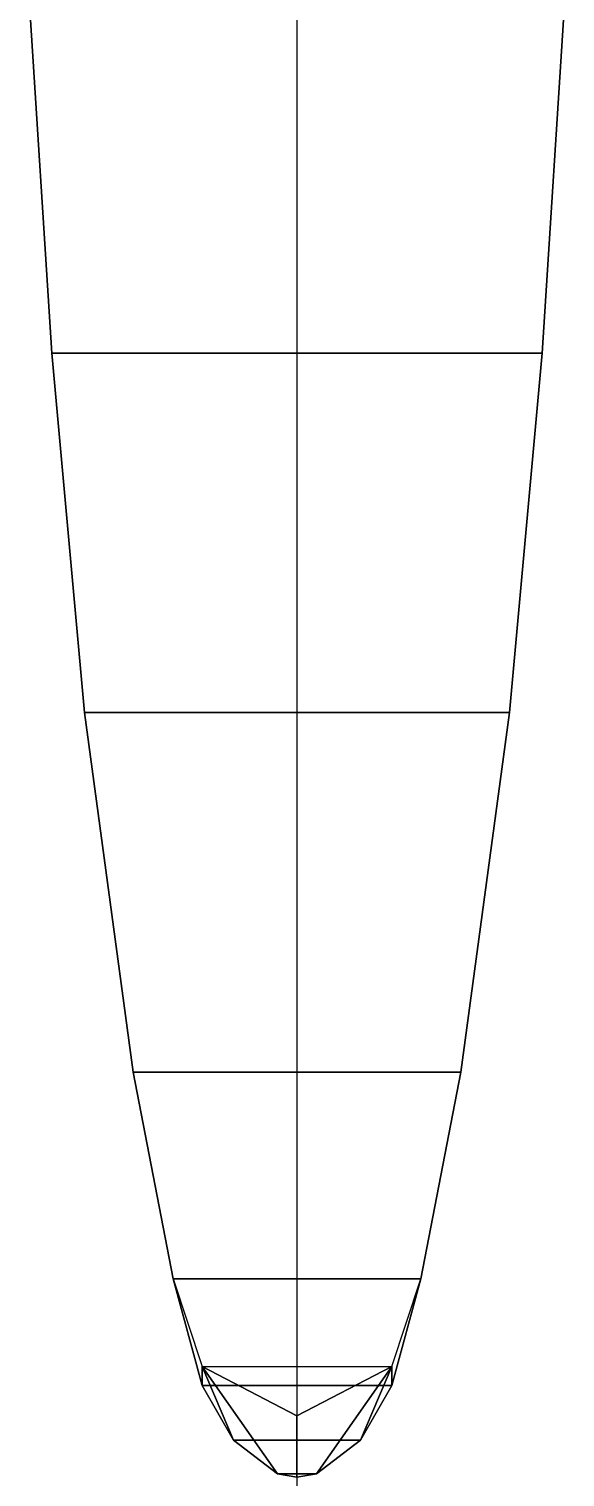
# Model space of a CAD drawing. Header units: millimetres. Extents: x -5.7 to 14.2, y -35.4 to 40.7.
# Drawn here: x -3.42 to 3.42, y -35.39 to -16.9 of the extents above; entities that cross this region are included whole.
import ezdxf

# ---------------------------------------------------------------- set-up
doc = ezdxf.new("R2010")
doc.units = ezdxf.units.MM

msp = doc.modelspace()

# ---------------------------------------------------------------- linework, layer by layer
msp.add_xline((0, 4.53, -4.89), (0, -1))
for points in [[(-3.13, -21.04, 4.13), (3.13, -21.04, 4.13), (3.42, -16.45, 4.09), (-3.42, -16.45, 4.09)], [(-3.42, -16.45), (-3.13, -21.04), (-3.13, -21.04, 4.13), (-3.42, -16.45, 4.09)], [(3.42, -16.45, 4.09), (3.13, -21.04, 4.13), (3.13, -21.04), (3.42, -16.45)], [(-2.71, -25.63, 4.32), (2.71, -25.63, 4.32), (3.13, -21.04, 4.13), (-3.13, -21.04, 4.13)], [(-3.13, -21.04), (-2.71, -25.63), (-2.71, -25.63, 4.32), (-3.13, -21.04, 4.13)], [(3.13, -21.04, 4.13), (2.71, -25.63, 4.32), (2.71, -25.63), (3.13, -21.04)], [(-2.09, -30.22, 4.63), (2.09, -30.22, 4.63), (2.71, -25.63, 4.32), (-2.71, -25.63, 4.32)], [(-2.71, -25.63), (-2.09, -30.22), (-2.09, -30.22, 4.63), (-2.71, -25.63, 4.32)], [(2.71, -25.63, 4.32), (2.09, -30.22, 4.63), (2.09, -30.22), (2.71, -25.63)], [(-1.58, -32.86, 4.94), (1.58, -32.86, 4.94), (2.09, -30.22, 4.63), (-2.09, -30.22, 4.63)], [(-2.09, -30.22), (-1.58, -32.86), (-1.58, -32.86, 4.94), (-2.09, -30.22, 4.63)], [(2.09, -30.22, 4.63), (1.58, -32.86, 4.94), (1.58, -32.86), (2.09, -30.22)], [(-1.58, -32.86), (-1.21, -33.98), (-1.21, -34.22, 5.15), (-1.58, -32.86, 4.94)], [(-1.21, -34.22, 5.15), (1.21, -34.22, 5.15), (1.58, -32.86, 4.94), (-1.58, -32.86, 4.94)], [(1.58, -32.86, 4.94), (1.21, -34.22, 5.15), (1.21, -33.98), (1.58, -32.86)], [(-1.21, -33.98), (-1.21, -33.98), (-0.81, -34.92, 5.24), (-1.21, -34.22, 5.15)], [(-1.21, -33.98), (0, -34.61, 0.57), (0, -35.39, 5.53), (-0.25, -35.35, 5.53)], [(-1.21, -33.98), (-1.21, -33.98), (-0.25, -35.35, 5.53), (-0.81, -34.92, 5.24)], [(1.21, -33.98), (0, -34.61, 0.57), (0, -34.61, 0.57), (-1.21, -33.98)], [(0.25, -35.35, 5.53), (0, -35.39, 5.53), (0, -34.61, 0.57), (1.21, -33.98)], [(0.81, -34.92, 5.24), (0.25, -35.35, 5.53), (1.21, -33.98)], [(1.21, -34.22, 5.15), (0.81, -34.92, 5.24), (1.21, -33.98)], [(-0.81, -34.92, 5.24), (0.81, -34.92, 5.24), (1.21, -34.22, 5.15), (-1.21, -34.22, 5.15)], [(-0.81, -34.92, 5.24), (-0.25, -35.35, 5.53), (0.25, -35.35, 5.53), (0.81, -34.92, 5.24)], [(-0.25, -35.35, 5.53), (0, -35.39, 5.53), (0, -35.39, 5.53), (0.25, -35.35, 5.53)]]:
    msp.add_3dface(points)

doc.saveas('drawing.dxf')
